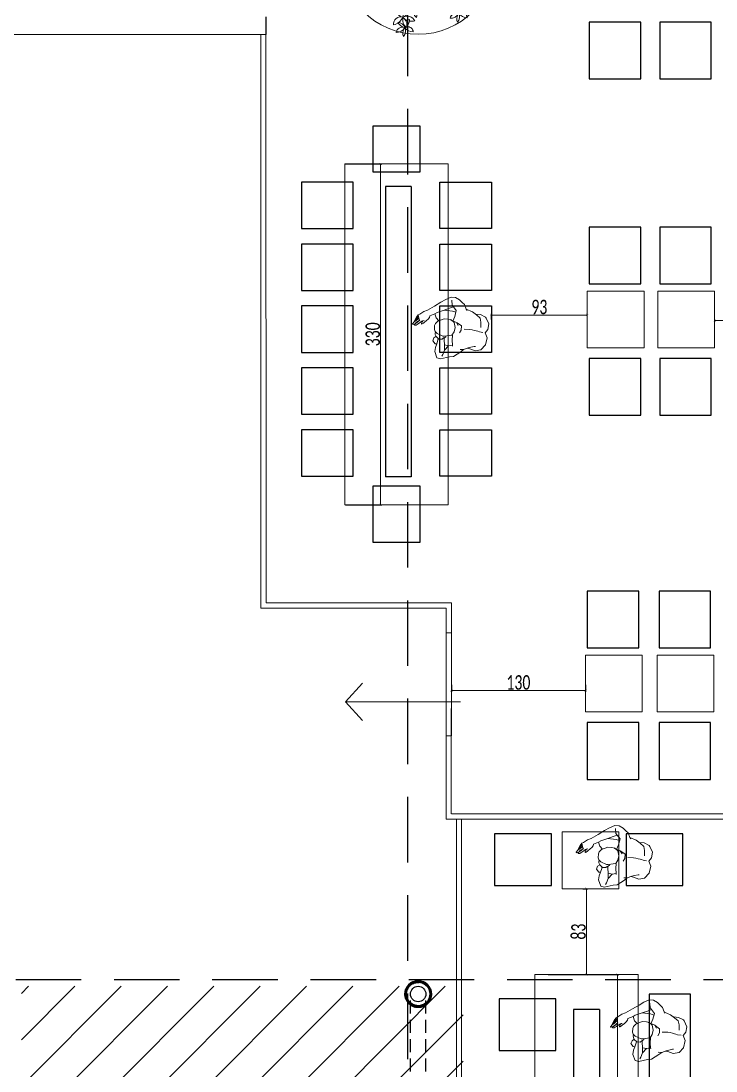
# Model space of a CAD drawing. Header units: millimetres. Extents: x 254888 to 263239, y -110593 to -105042.
# Drawn here: x 259345 to 260019, y -107817 to -106799 of the extents above; entities that cross this region are included whole.
import ezdxf

# ---------------------------------------------------------------- set-up
doc = ezdxf.new("R2010")
doc.units = ezdxf.units.MM
doc.header["$PDMODE"] = 2
for name, pattern in [('DASHED2', [9.525, 6.35, -3.175]), ('HIDDEN', [0.375, 0.25, -0.125]), ('JIS_02_1.0', [2, 1, -1]), ('X_S_COL_01$0$HIDDEN', [9.525, 6.35, -3.175])]:
    doc.linetypes.add(name, pattern=pattern)
doc.layers.get('0').update_dxf_attribs({"lineweight": 20})
for name, color, linetype, lineweight in [('A-RCON-1', 8, 'Continuous', 5), ('alçıpan', 12, 'Continuous', 20), ('aydınlatma yazı', 1, 'Continuous', 20), ('CAM', 141, 'Continuous', 0), ('demir-1', 103, 'Continuous', 20), ('t_cam', 132, 'Continuous', 20), ('t_ince', 66, 'Continuous', 9), ('t_tarama', 253, 'Continuous', 5), ('tefris', 30, 'Continuous', 0), ('tefrişoturum', 59, 'Continuous', 25), ('X_S_COL_01$0$SS_COLS_MAIN_E_HIDE', 142, 'X_S_COL_01$0$HIDDEN', 25), ('X_S_COL_01$1$SS_COLS_MAIN_E_SECT', 142, 'Continuous', 50), ('ölçü', 251, 'Continuous', 5)]:
    doc.layers.add(name, color=color, linetype=linetype, lineweight=lineweight)
for name, color, linetype in [('a_grid_label_1_1', 9, 'Continuous'), ('a_outline_02', 1, 'Continuous'), ('a_roof cladding_roof tile_hidden', 9, 'JIS_02_1.0'), ('a_structure_steel structure_elevation2', 9, 'Continuous'), ('a_structure_steel structure_plan', 2, 'Continuous')]:
    doc.layers.add(name, color=color, linetype=linetype)
doc.styles.add('Ölçü50', font='calibri.ttf', dxfattribs={"width": 0.7})
doc.dimstyles.new('olcu10', dxfattribs={"dimtxt": 14, "dimasz": 2, "dimexe": 1.25, "dimexo": 0.625, "dimgap": 0.5, "dimtad": 1, "dimdec": 1, "dimrnd": 0.5, "dimzin": 9, "dimtxsty": 'Ölçü50', "dimblk": 'ARCHTICK', "dimcen": 2, "dimclrd": 256, "dimclre": 256, "dimclrt": 6, "dimazin": 2, "dimtfac": 1, "dimtdec": 1, "dimtix": 1, "dimtmove": 0, "dimatfit": 3, "dimldrblk": 'ARCHTICK', "dimfxl": 1, "dimlwd": -1, "dimarcsym": 0})

# ---------------------------------------------------------------- blocks, each defined once
blk = doc.blocks.new('bitkitar')
at = {"layer": 't_tarama', "color": 76}
for points in [[(4.13, 24.52, 0.236863), (4.39, 28.33, 0.300043), (3.57, 23.78, 0.22508), (-0.84, 26.27, 0.429439), (2.41, 23.43)], [(3.57, 23.78, -0.286863), (8.24, 26.11, -0.43916), (3.57, 23.78, 0.363865), (6.95, 20.95, 0.192041), (3.68, 23.74, 0.192041)]]:
    blk.add_lwpolyline(points, format="xyb", dxfattribs=at)
for centre, radius, start, end in [((5.34, 19.56), 4.58, 130.8364, 178.7066), ((7.62, 22.36), 5.31, 163.9762, 217.2788), ((-0.84, 19.8), 5.24, 343.4853, 50.2913), ((2.14, 26.39), 2.98, 284.1762, 298.6904), ((5.34, 19.56), 4.58, 112.7666, 121.8393), ((1.81, 18.25), 5.8, 69.8378, 72.3379), ((4.84, 27.09), 3.54, 249.04, 253.1357), ((0.66, 22.74), 3.08, 353.1745, 19.6916), ((10.68, 14.78), 7.39, 100.7362, 151.4752), ((5.59, 21.76), 3.72, 247.9154, 4.2959), ((2.17, 17.4), 5.31, 163.9762, 229.8004), ((-6.29, 14.84), 5.24, 343.4853, 50.2913), ((-0.65, 14.51), 6.15, 75.8621, 102.16), ((2.14, 22.23), 4.43, 202.7293, 297.5658), ((5.23, 9.82), 7.39, 100.7362, 151.4752), ((0.66, 22.74), 3.08, 271.7817, 310.7707), ((7.17, 11.69), 7.25, 114.2679, 141.8465), ((0.14, 16.8), 3.72, 296.9544, 4.2959), ((-0.65, 14.51), 6.15, 38.135, 63.4551), ((-0.09, 18.56), 4.29, 337.1935, 356.5845), ((7.94, 17.43), 3.86, 166.9142, 222.0198), ((2.59, 12.8), 5.73, 7.8991, 73.8391), ((10.38, 15.19), 5.31, 163.9762, 217.2788), ((1.93, 12.62), 5.24, 343.4853, 50.2913), ((-6.1, 9.55), 6.15, 38.135, 102.16), ((-3.31, 17.27), 4.43, 202.7293, 297.5658), ((1.72, 6.73), 7.25, 114.2679, 158.9225), ((3.05, 11.3), 5.31, 163.9762, 229.8004), ((-5.4, 8.73), 5.24, 343.4853, 50.2913), ((-5.54, 13.6), 4.29, 341.1609, 356.5845), ((-5.4, 8.73), 5.24, 39.1649, 41.6235), ((2.49, 12.47), 3.86, 166.9142, 186.3701), ((0.14, 16.8), 3.72, 247.9154, 281.8851), ((-2.86, 7.84), 5.73, 69.1722, 73.8391), ((-2.86, 7.84), 5.73, 7.8991, 69.1722), ((2.11, 7.33), 6.15, 38.135, 102.16), ((4.9, 15.06), 4.43, 202.7293, 256.4381), ((6.11, 3.71), 7.39, 84.5264, 120.1212), ((2.67, 11.39), 4.29, 276.6058, 356.5845), ((9.93, 4.52), 7.25, 115.4394, 158.9225), ((4.9, 15.06), 4.43, 293.47, 297.5658), ((9.93, 4.52), 7.25, 114.2679, 116.768), ((10.71, 10.26), 3.86, 166.9142, 233.8825), ((8.35, 14.58), 3.72, 247.9154, 4.2959), ((13.44, 7.6), 7.39, 100.7362, 151.4752), ((5.36, 5.63), 5.73, 7.8991, 73.8391), ((7.94, 17.43), 3.86, 256.7596, 274.8241), ((-5.22, 3.44), 6.15, 87.515, 102.16), ((-2.43, 11.17), 4.43, 202.7293, 297.5658), ((-5.54, 13.6), 4.29, 276.6058, 320.3237), ((-5.22, 3.44), 6.15, 38.135, 80.8318), ((2.6, 0.63), 7.25, 114.2679, 158.9225), ((-4.66, 7.5), 4.29, 276.6058, 356.5845), ((3.38, 6.37), 3.86, 166.9142, 274.8241), ((6.11, 3.71), 7.39, 134.7903, 151.4752), ((1.02, 10.69), 3.72, 247.9154, 312.6091), ((-1.97, 1.74), 5.73, 7.8991, 73.8391), ((2.49, 12.47), 3.86, 224.3064, 274.8241), ((4.04, 3.77), 3.08, 0.5136, 108.4235), ((7.33, 8.38), 4.58, 201.4986, 267.4386), ((10.51, 4.41), 3.43, 110.2053, 190.184), ((3.57, 8.38), 5.8, 309.0389, 352.5219), ((10.71, 10.26), 3.86, 245.8798, 274.8241), ((6.69, 0.85), 2.98, 81.5148, 197.8954), ((1.42, 5.32), 5.91, 294.3356, 345.0746), ((11.32, 3.59), 4.2, 177.0848, 243.8907), ((9.46, 1.13), 3.54, 36.3287, 131.1652), ((9.46, 1.13), 3.54, 127.0695, 131.1652), ((3.57, 8.38), 5.8, 307.8673, 310.3674), ((10.18, 7.66), 4.92, 231.7345, 295.7595), ((5.23, 0), 4.25, 357.5756, 50.8782)]:
    blk.add_arc(centre, radius, start, end, dxfattribs=at)
blk = doc.blocks.new('dada')
for p, q in [((219967.8, -31810.1), (219965.6, -31815.3)), ((219965.6, -31815.3), (219966.3, -31821)), ((219973.4, -31806.9), (219967.8, -31810.1)), ((219969.4, -31817.1), (219969.8, -31816.1)), ((219980.5, -31807), (219973.4, -31806.9)), ((219984.7, -31810), (219980.5, -31807)), ((219984.3, -31815.6), (219984.6, -31812.1)), ((219984.6, -31817.3), (219984.3, -31815.6)), ((219988.6, -31808.2), (219984.7, -31810)), ((219993.9, -31808.4), (219988.6, -31808.2)), ((219994, -31816.3), (219988.8, -31815.1)), ((219998.9, -31812.3), (219993.9, -31808.4)), ((219997.6, -31817.9), (219994, -31816.3)), ((219999.7, -31813.2), (219998.9, -31812.3)), ((220000.9, -31818.5), (219999.7, -31813.2)), ((219964.1, -31826.5), (219961.5, -31828.8)), ((219963.6, -31829.8), (219964.1, -31826.5)), ((219964.1, -31826.5), (219966.7, -31822.6)), ((219966.3, -31821), (219966.1, -31823.5)), ((219966.7, -31822.6), (219967.9, -31820.3)), ((219967.9, -31820.3), (219969.4, -31817.1)), ((219983.4, -31830.6), (219984.4, -31825.3)), ((219984.4, -31825.3), (219984.7, -31822.8)), ((219984.6, -31818.7), (219984.6, -31817.3)), ((219984.6, -31820.5), (219984.6, -31818.7)), ((219984.7, -31822.8), (219984.6, -31820.5)), ((219999.7, -31822.2), (219997.6, -31817.9)), ((220001.6, -31826.6), (219999.7, -31822.2)), ((220000.2, -31823.1), (220000.9, -31818.5)), ((220002.8, -31833), (220001.6, -31826.6)), ((219955.5, -31834.6), (219954.2, -31838.4)), ((219961.5, -31828.8), (219955.5, -31834.6)), ((219982, -31833.1), (219978.9, -31834)), ((219985.9, -31833.9), (219982, -31833.1)), ((219988.1, -31839.2), (219985.7, -31836.9)), ((219988, -31838.6), (219985.9, -31833.9)), ((220002.9, -31833.1), (220001.9, -31831.9)), ((220006.7, -31835.8), (220002.9, -31833.1)), ((220008.3, -31838.4), (220006.7, -31835.8)), ((219954.2, -31838.4), (219950.3, -31846.2)), ((219950.3, -31846.2), (219950.4, -31849.8)), ((219954.9, -31845.1), (219953.1, -31845.6)), ((219959.4, -31844.5), (219954.9, -31845.1)), ((219964.3, -31841.6), (219959.4, -31844.5)), ((219962.8, -31845.2), (219959.4, -31844.5)), ((219970.6, -31847.5), (219962.8, -31845.2)), ((219964.2, -31845.6), (219964.3, -31841.6)), ((219965.9, -31838.1), (219964.3, -31841.6)), ((219965.9, -31838.1), (219965, -31837.7)), ((219970.3, -31839.5), (219965.9, -31838.1)), ((219975.3, -31840.4), (219970.3, -31839.5)), ((219971, -31847.2), (219970.6, -31848)), ((219972.2, -31846.3), (219971, -31847.2)), ((219972.2, -31846.3), (219972.9, -31846.5)), ((219975.1, -31840.7), (219972.6, -31847.5)), ((219978.8, -31839.4), (219975.1, -31840.7)), ((219983.2, -31839.4), (219978.8, -31839.4)), ((219987.6, -31841.5), (219983.2, -31839.4)), ((219989.4, -31844.9), (219987.6, -31841.5)), ((219988.1, -31839.2), (219988, -31838.6)), ((219988.5, -31841.6), (219988.1, -31839.2)), ((219989.1, -31844.1), (219988.5, -31841.6)), ((219993.5, -31842.3), (219988.6, -31843)), ((219989.4, -31845.9), (219989.1, -31844.1)), ((219989.4, -31847.8), (219989.4, -31844.9)), ((219999.3, -31842.1), (219993.5, -31842.3)), ((219997, -31853.7), (219997.9, -31845.6)), ((219997.9, -31845.6), (219997.6, -31842.2)), ((219999.3, -31842.1), (220002.3, -31845.7)), ((220000, -31849), (220002.3, -31845.7)), ((220002.3, -31845.7), (220003.5, -31847.3)), ((220003.5, -31847.3), (220008, -31848.7)), ((220010.1, -31841.6), (220008.3, -31838.4)), ((220011.5, -31845.8), (220010.1, -31841.6)), ((220010.8, -31850.1), (220011.5, -31845.8)), ((219950.4, -31849.8), (219955.8, -31853.3)), ((219955.8, -31853.3), (219959.9, -31853.5)), ((219959.9, -31853.5), (219963.5, -31853.2)), ((219963.2, -31854.8), (219963.4, -31853.2)), ((219965.6, -31857.5), (219963.2, -31854.8)), ((219963.5, -31853.2), (219967.3, -31852.8)), ((219968.5, -31857.1), (219965.6, -31857.5)), ((219967.3, -31852.8), (219968.8, -31852.9)), ((219970.3, -31855.5), (219968.5, -31857.1)), ((219969.1, -31849.2), (219968.6, -31852.2)), ((219968.6, -31852.2), (219970.2, -31855.4)), ((219968.6, -31852.2), (219968.6, -31852.2)), ((219970.6, -31848), (219969.1, -31849.2)), ((219970.2, -31855.4), (219972, -31856.6)), ((219972, -31856.6), (219973.4, -31857.2)), ((219972.6, -31847.5), (219972.2, -31849)), ((219972.2, -31849), (219973.4, -31855)), ((219973.4, -31855), (219974.9, -31857.4)), ((219973.4, -31857.2), (219974.3, -31857.1)), ((219974.3, -31857.1), (219974, -31855.9)), ((219974.9, -31857.4), (219976.6, -31858.5)), ((219982.4, -31858.8), (219985.1, -31857.1)), ((219985.1, -31857.1), (219988.9, -31851.8)), ((219985.8, -31856.2), (219987.9, -31859.4)), ((219988.9, -31851.8), (219989.4, -31847.8)), ((219993.2, -31859.7), (219997, -31853.7)), ((219997, -31853.7), (220000, -31849)), ((220003.7, -31858.5), (220007.4, -31854.5)), ((220007.4, -31854.5), (220010.8, -31850.1)), ((220010.8, -31850.1), (220010.8, -31850.1)), ((219976.6, -31858.5), (219980.3, -31859.2)), ((219980.3, -31859.2), (219982.4, -31858.8)), ((219984.9, -31866.8), (219983.2, -31868.1)), ((219986.8, -31865.9), (219984.9, -31866.8)), ((219988.6, -31865.9), (219986.8, -31865.9)), ((219987.9, -31859.4), (219991.6, -31861.6)), ((219988.6, -31865.9), (219991.6, -31861.6)), ((219991.6, -31861.6), (219993.2, -31859.7)), ((219993.3, -31869.5), (219998.7, -31863.7)), ((219998.7, -31863.7), (220003.7, -31858.5)), ((219976.3, -31878.1), (219976.7, -31876.9)), ((219976.5, -31879.8), (219978.1, -31877.9)), ((219976.7, -31876.9), (219977.5, -31876.1)), ((219977.9, -31877.8), (219976.8, -31878.5)), ((219977.5, -31876.1), (219978.5, -31875)), ((219978.7, -31877), (219977.9, -31877.8)), ((219978.1, -31877.9), (219979, -31877.2)), ((219978.5, -31875), (219979.2, -31874.4)), ((219980.1, -31875.8), (219978.7, -31877)), ((219980.1, -31870.4), (219978.8, -31871.8)), ((219978.8, -31871.8), (219978.9, -31872.1)), ((219978.9, -31872.1), (219979.2, -31872.2)), ((219979, -31877.2), (219980.3, -31876.2)), ((219979.2, -31872.2), (219981.2, -31871.8)), ((219979.2, -31874.4), (219980.3, -31873.4)), ((219981, -31877.7), (219979.2, -31879.3)), ((219981, -31869.8), (219980.1, -31870.4)), ((219982.1, -31874.4), (219980.1, -31875.8)), ((219980.3, -31873.4), (219981.5, -31872.2)), ((219980.3, -31876.2), (219981.3, -31875.3)), ((219983.2, -31868.1), (219981, -31869.8)), ((219982.2, -31876.8), (219981, -31877.7)), ((219981.2, -31871.8), (219982.2, -31871.3)), ((219983.5, -31877.4), (219981.2, -31878.6)), ((219981.3, -31875.3), (219982.2, -31874.6)), ((219981.5, -31872.2), (219982.2, -31871.3)), ((219982.2, -31874.6), (219982.1, -31874.4)), ((219982.2, -31871.3), (219982.7, -31870.2)), ((219982.2, -31874.6), (219983.9, -31875.9)), ((219982.2, -31876.8), (219983.9, -31875.9)), ((219985.2, -31876.8), (219983.5, -31877.4)), ((219983.9, -31875.9), (219986.7, -31877.1)), ((219986.7, -31877.1), (219984.3, -31878.3)), ((219986, -31876.8), (219985.2, -31876.8)), ((219987.9, -31875.9), (219986.7, -31877.1)), ((219991.2, -31872.7), (219987.9, -31875.9)), ((219993.3, -31869.5), (219991.2, -31872.7)), ((219976.4, -31878.4), (219976.3, -31878.1)), ((219976.8, -31878.5), (219976.4, -31878.4)), ((219976.6, -31880.4), (219976.5, -31879.8)), ((219976.9, -31880.6), (219976.6, -31880.4)), ((219979.2, -31879.3), (219976.9, -31880.6)), ((219981.2, -31878.6), (219979.2, -31879.3)), ((219979.4, -31879.5), (219979.2, -31879.3)), ((219981, -31879.2), (219979.4, -31879.5)), ((219984.3, -31878.3), (219981, -31879.2))]:
    blk.add_line(p, q)
blk = doc.blocks.new('_ArchTick')
at = {"color": 0, "linetype": 'ByBlock', "const_width": 0.15}
blk.add_lwpolyline([(-0.5, -0.5), (0.5, 0.5)], dxfattribs=at)
blk = doc.blocks.new('*D309')
at = {"layer": 'DEFPOINTS', "color": 0, "transparency": 16777216}
for p in [(260017.9, -107088.4), (260098.6, -107088.4), (260098.6, -107089.3)]:
    blk.add_point(p, dxfattribs=at)
at = {"layer": 'ölçü', "lineweight": -2, "transparency": 16777216}
for p, q in [((260017.9, -107089), (260017.9, -107090.6)), ((260098.6, -107089), (260098.6, -107090.6))]:
    blk.add_line(p, q, dxfattribs=at)
at = {"layer": 'ölçü', "transparency": 16777216}
blk.add_line((260017.9, -107089.3), (260098.6, -107089.3), dxfattribs=at)
at = {"layer": 'ölçü', "transparency": 16777216, "xscale": 2, "yscale": 2, "zscale": 2, "rotation": 180}
blk.add_blockref('_ArchTick', (260017.9, -107089.3), dxfattribs=at)
at = {"layer": 'ölçü', "transparency": 16777216, "xscale": 2, "yscale": 2, "zscale": 2}
blk.add_blockref('_ArchTick', (260098.6, -107089.3), dxfattribs=at)
at = {"layer": 'ölçü', "color": 6, "transparency": 16777216, "insert": (260058.2, -107080.2), "char_height": 14, "attachment_point": 5, "style": 'Ölçü50'}
blk.add_mtext('80,5', dxfattribs=at)
blk = doc.blocks.new('*D313')
at = {"layer": 'DEFPOINTS', "color": 0, "transparency": 16777216}
for p in [(259801.5, -107089.1), (259894.5, -107084.1), (259894.5, -107084.1)]:
    blk.add_point(p, dxfattribs=at)
at = {"layer": 'ölçü', "lineweight": -2, "transparency": 16777216}
for p, q in [((259801.5, -107088.4), (259801.5, -107082.8)), ((259894.5, -107083.4), (259894.5, -107082.8))]:
    blk.add_line(p, q, dxfattribs=at)
at = {"layer": 'ölçü', "transparency": 16777216}
blk.add_line((259801.5, -107084.1), (259894.5, -107084.1), dxfattribs=at)
at = {"layer": 'ölçü', "transparency": 16777216, "xscale": 2, "yscale": 2, "zscale": 2, "rotation": 180}
blk.add_blockref('_ArchTick', (259801.5, -107084.1), dxfattribs=at)
at = {"layer": 'ölçü', "transparency": 16777216, "xscale": 2, "yscale": 2, "zscale": 2}
blk.add_blockref('_ArchTick', (259894.5, -107084.1), dxfattribs=at)
at = {"layer": 'ölçü', "color": 6, "transparency": 16777216, "insert": (259848, -107076.4), "char_height": 14, "attachment_point": 5, "style": 'Ölçü50'}
blk.add_mtext('93', dxfattribs=at)
blk = doc.blocks.new('*D320')
at = {"layer": 'DEFPOINTS', "color": 0, "transparency": 16777216}
for p in [(259762.7, -107442), (259892.7, -107442), (259892.7, -107447.9)]:
    blk.add_point(p, dxfattribs=at)
at = {"layer": 'ölçü', "lineweight": -2, "transparency": 16777216}
for p, q in [((259762.7, -107442.6), (259762.7, -107449.1)), ((259892.7, -107442.6), (259892.7, -107449.1))]:
    blk.add_line(p, q, dxfattribs=at)
at = {"layer": 'ölçü', "transparency": 16777216}
blk.add_line((259762.7, -107447.9), (259892.7, -107447.9), dxfattribs=at)
at = {"layer": 'ölçü', "transparency": 16777216, "xscale": 2, "yscale": 2, "zscale": 2, "rotation": 180}
blk.add_blockref('_ArchTick', (259762.7, -107447.9), dxfattribs=at)
at = {"layer": 'ölçü', "transparency": 16777216, "xscale": 2, "yscale": 2, "zscale": 2}
blk.add_blockref('_ArchTick', (259892.7, -107447.9), dxfattribs=at)
at = {"layer": 'ölçü', "color": 6, "transparency": 16777216, "insert": (259827.7, -107440.2), "char_height": 14, "attachment_point": 5, "style": 'Ölçü50'}
blk.add_mtext('130', dxfattribs=at)
blk = doc.blocks.new('*D322')
at = {"layer": 'DEFPOINTS', "color": 0, "transparency": 16777216}
for p in [(259889.6, -107640), (259889.6, -107723.2), (259893.7, -107723.2)]:
    blk.add_point(p, dxfattribs=at)
at = {"layer": 'ölçü', "lineweight": -2, "transparency": 16777216}
for p, q in [((259890.2, -107640), (259894.9, -107640)), ((259890.2, -107723.2), (259894.9, -107723.2))]:
    blk.add_line(p, q, dxfattribs=at)
at = {"layer": 'ölçü', "transparency": 16777216}
blk.add_line((259893.7, -107640), (259893.7, -107723.2), dxfattribs=at)
at = {"layer": 'ölçü', "transparency": 16777216, "xscale": 2, "yscale": 2, "zscale": 2}
for p, rotation in [((259893.7, -107640), 90), ((259893.7, -107723.2), 270)]:
    blk.add_blockref('_ArchTick', p, dxfattribs=dict(at, rotation=rotation))
at = {"layer": 'ölçü', "color": 6, "transparency": 16777216, "insert": (259886, -107681.6), "char_height": 14, "attachment_point": 5, "rotation": 90, "style": 'Ölçü50'}
blk.add_mtext('83', dxfattribs=at)
blk = doc.blocks.new('*D302')
at = {"layer": 'DEFPOINTS', "color": 0, "transparency": 16777216}
for p in [(259659.5, -106937.7), (259659.5, -107267.9), (259694.1, -107267.9)]:
    blk.add_point(p, dxfattribs=at)
at = {"layer": 'ölçü', "lineweight": -2, "transparency": 16777216}
for p, q in [((259660.1, -106937.7), (259695.4, -106937.7)), ((259660.1, -107267.9), (259695.4, -107267.9))]:
    blk.add_line(p, q, dxfattribs=at)
at = {"layer": 'ölçü', "transparency": 16777216}
blk.add_line((259694.1, -106937.7), (259694.1, -107267.9), dxfattribs=at)
at = {"layer": 'ölçü', "transparency": 16777216, "xscale": 2, "yscale": 2, "zscale": 2}
for p, rotation in [((259694.1, -106937.7), 90), ((259694.1, -107267.9), 270)]:
    blk.add_blockref('_ArchTick', p, dxfattribs=dict(at, rotation=rotation))
at = {"layer": 'ölçü', "color": 6, "transparency": 16777216, "insert": (259686.5, -107102.8), "char_height": 14, "attachment_point": 5, "rotation": 90, "style": 'Ölçü50'}
blk.add_mtext('330', dxfattribs=at)
blk = doc.blocks.new('*D303')
at = {"layer": 'DEFPOINTS', "color": 0, "transparency": 16777216}
for p in [(259856, -107723.2), (259871, -108303.4), (259923.7, -108303.4)]:
    blk.add_point(p, dxfattribs=at)
at = {"layer": 'ölçü', "lineweight": -2, "transparency": 16777216}
for p, q in [((259856.6, -107723.2), (259925, -107723.2)), ((259871.6, -108303.4), (259925, -108303.4))]:
    blk.add_line(p, q, dxfattribs=at)
at = {"layer": 'ölçü', "transparency": 16777216}
blk.add_line((259923.7, -107723.2), (259923.7, -108303.4), dxfattribs=at)
at = {"layer": 'ölçü', "transparency": 16777216, "xscale": 2, "yscale": 2, "zscale": 2}
for p, rotation in [((259923.7, -107723.2), 90), ((259923.7, -108303.4), 270)]:
    blk.add_blockref('_ArchTick', p, dxfattribs=dict(at, rotation=rotation))
at = {"layer": 'ölçü', "color": 6, "transparency": 16777216, "insert": (259916.1, -108013.3), "char_height": 14, "attachment_point": 5, "rotation": 90, "style": 'Ölçü50'}
blk.add_mtext('580', dxfattribs=at)
blk = doc.blocks.new('KAYARK')
at = {"layer": 'CAM', "elevation": 0}
for points in [[(260279.2, -107567.6), (260279.2, -107572.6)], [(260975.8, -107567.6), (260464.2, -107567.6)]]:
    blk.add_lwpolyline(points, dxfattribs=at)
at = {"layer": 't_cam'}
for p, q in [((260279.2, -107567.6, 0), (259762.7, -107567.6, 0)), ((260975.8, -107567.6, 0), (260459.2, -107567.6, 0)), ((260464.2, -107572.6, 0), (260459.2, -107572.6, 0))]:
    blk.add_line(p, q, dxfattribs=at)
at = {"layer": 't_cam', "elevation": 0}
for points in [[(260269.5, -107559.5), (260269.5, -107564.5), (260359.5, -107564.5), (260334.7, -107564.5)], [(260269.5, -107559.5), (260359.5, -107559.5)], [(260359.5, -107564.5), (260359.5, -107559.5)], [(260385.8, -107559.5), (260385.8, -107564.5), (260475.8, -107564.5), (260451, -107564.5)], [(260385.8, -107559.5), (260475.8, -107559.5)], [(260475.8, -107564.5), (260475.8, -107559.5)], [(259757.7, -107572.6), (260279.2, -107572.6)], [(260464.2, -107572.6), (260980.8, -107572.6)]]:
    blk.add_lwpolyline(points, dxfattribs=at)
at = {"layer": 't_cam'}
blk.add_lwpolyline([(260459.2, -107567.6), (260459.2, -107572.6)], dxfattribs=at)

msp = doc.modelspace()

# ---------------------------------------------------------------- hatches: boundary and pattern name
at = {"layer": 'a_structure_steel structure_elevation2', "true_color": 0xed1f24}
h = msp.add_hatch(dxfattribs=at)
h.set_pattern_fill('ANSI31', color=240, scale=10)
h.set_pattern_definition([(45, (232235.527, -121067.09), (-22.45064, 22.45064), [])])
h.paths.add_polyline_path([(259345.868, -107734.591), (259774.227, -107734.591), (259774.227, -108329.866), (261110.632, -108328.069), (261110.632, -107652.436), (260964.227, -107652.136), (260964.227, -107572.559), (260980.754, -107572.559), (260978.447, -107375.042), (261169.756, -107372.558), (261167.444, -106810.858), (261521.984, -106811.301), (261521.984, -107011.08), (261396.266, -107011.08), (261396.266, -107884.554), (261396.266, -108518.316), (259345.868, -108518.316)])
h = msp.add_hatch(dxfattribs=at)
h.set_pattern_fill('ANSI31', color=240, scale=10)
h.set_pattern_definition([(45, (232235.527, -121067.09), (-22.45064, 22.45064), [])])
h.paths.add_polyline_path([(259345.868, -107734.591), (259774.227, -107734.591), (259774.227, -108329.866), (261110.632, -108328.069), (261110.632, -107652.436), (260964.227, -107652.136), (260964.227, -107572.559), (260980.754, -107572.559), (260978.447, -107375.042), (261169.756, -107372.558), (261167.444, -106810.858), (261521.984, -106811.301), (261521.984, -107011.08), (261396.266, -107011.08), (261396.266, -107884.554), (261396.266, -108518.316), (259345.868, -108518.316)])

# ---------------------------------------------------------------- linework, layer by layer
at = {"layer": 'a_grid_label_1_1', "linetype": 'DASHED2', "ltscale": 10}
for p, q in [((259720.527, -108567.091, -17966.192), (259720.527, -105304.828, -17966.192)), ((258864.135, -107728.091, -17966.192), (262131.929, -107728.091, -17966.192))]:
    msp.add_line(p, q, dxfattribs=at)
at = {"layer": 'a_outline_02'}
msp.add_line((259582.952, -106795.128), (259582.952, -106812.128, -0.005), dxfattribs=at)
at = {"layer": 'a_roof cladding_roof tile_hidden', "linetype": 'HIDDEN', "ltscale": 50}
for points in [[(259723.027, -108342.091), (259723.027, -107742.091)], [(259738.027, -108342.091), (259738.027, -107742.091)]]:
    msp.add_lwpolyline(points, dxfattribs=at)
at = {"layer": 'a_structure_steel structure_plan'}
msp.add_circle((259730.527, -107742.091), 7.5, dxfattribs=at)
at = {"layer": 'alçıpan'}
msp.add_line((259299.492, -106812.128, -0.005), (259582.952, -106812.128, -0.005), dxfattribs=at)
at = {"layer": 'alçıpan', "elevation": -0.005}
msp.add_lwpolyline([(259582.952, -106812.128), (259582.952, -106797.128)], dxfattribs=at)
at = {"layer": 'CAM'}
for p, q in [((259578.027, -107368.156), (259577.952, -106812.128, -0.005)), ((259583.027, -107363.156), (259582.952, -106812.128, -0.005)), ((259583.027, -107363.156), (259762.667, -107363.156)), ((259757.664, -107368.156), (259578.027, -107368.156)), ((259767.676, -108322.979, -0.008), (259767.676, -107572.559, 0)), ((259772.676, -108317.979, -0.008), (259772.676, -107572.559, 0))]:
    msp.add_line(p, q, dxfattribs=at)
for points in [[(259757.667, -107363.153), (259757.667, -107363.156)], [(259757.667, -107363.155), (259757.667, -107363.156)], [(259762.667, -107363.156), (259762.653, -107567.559)], [(259757.667, -107368.156), (259757.653, -107572.559)]]:
    msp.add_lwpolyline(points, dxfattribs=at)
at = {"layer": 'demir-1'}
for p, q in [((259660.179, -107458.976), (259676.682, -107440.842)), ((259771.666, -107458.976), (259660.179, -107458.976)), ((259660.179, -107458.976), (259676.682, -107477.11))]:
    msp.add_line(p, q, dxfattribs=at)
msp.add_circle((259730.527, -106737.09, -0.061), 75, dxfattribs=at)
at = {"layer": 'tefris', "linetype": 'Continuous'}
for points in [[(259659.515, -106937.725), (259759.515, -106937.725), (259759.515, -107267.916), (259659.515, -107267.916)], [(259757.665, -107391.977), (259762.665, -107391.977), (259762.665, -107491.977), (259757.665, -107491.977)], [(259843.67, -107723.203), (259943.67, -107723.203), (259943.67, -108303.449), (259843.67, -108303.449)]]:
    msp.add_lwpolyline(points, close=True, dxfattribs=at)
for points in [[(259894.489, -107060.916), (259894.489, -107115.916), (259949.489, -107115.916), (259949.489, -107060.916), (259894.489, -107060.916)], [(259962.898, -107060.916), (259962.898, -107115.916), (260017.898, -107115.916), (260017.898, -107060.916), (259962.898, -107060.916)], [(259892.671, -107413.748), (259892.671, -107468.748), (259947.671, -107468.748), (259947.671, -107413.748), (259892.671, -107413.748)], [(259962.221, -107413.748), (259962.221, -107468.748), (260017.221, -107468.748), (260017.221, -107413.748), (259962.221, -107413.748)], [(259924.976, -107585), (259869.976, -107585), (259869.976, -107640), (259924.976, -107640), (259924.976, -107585)]]:
    msp.add_lwpolyline(points, dxfattribs=at)
at = {"layer": 'tefrişoturum'}
for points in [[(259896.333, -106800.205), (259896.333, -106855.205), (259946.333, -106855.205), (259946.333, -106800.205)], [(259964.742, -106800.205), (259964.742, -106855.205), (260014.742, -106855.205), (260014.742, -106800.205)], [(259687.015, -106900.725), (259732.015, -106900.725), (259732.015, -106945.725), (259687.015, -106945.725)], [(259617.515, -106955.321), (259617.515, -107000.321), (259667.515, -107000.321), (259667.515, -106955.321)], [(259801.515, -106955.321), (259801.515, -107000.321), (259751.515, -107000.321), (259751.515, -106955.321)], [(259896.333, -106998.876), (259896.333, -107053.876), (259946.333, -107053.876), (259946.333, -106998.876)], [(259964.742, -106998.876), (259964.742, -107053.876), (260014.742, -107053.876), (260014.742, -106998.876)], [(259617.515, -107015.321), (259617.515, -107060.321), (259667.515, -107060.321), (259667.515, -107015.321)], [(259801.515, -107015.321), (259801.515, -107060.321), (259751.515, -107060.321), (259751.515, -107015.321)], [(259617.515, -107075.321), (259617.515, -107120.321), (259667.515, -107120.321), (259667.515, -107075.321)], [(259801.515, -107075.321), (259801.515, -107120.321), (259751.515, -107120.321), (259751.515, -107075.321)], [(259896.333, -107126.25), (259896.333, -107181.25), (259946.333, -107181.25), (259946.333, -107126.25)], [(259964.742, -107126.25), (259964.742, -107181.25), (260014.742, -107181.25), (260014.742, -107126.25)], [(259617.515, -107135.321), (259617.515, -107180.321), (259667.515, -107180.321), (259667.515, -107135.321)], [(259801.515, -107135.321), (259801.515, -107180.321), (259751.515, -107180.321), (259751.515, -107135.321)], [(259617.515, -107195.321), (259617.515, -107240.321), (259667.515, -107240.321), (259667.515, -107195.321)], [(259801.515, -107195.321), (259801.515, -107240.321), (259751.515, -107240.321), (259751.515, -107195.321)], [(259687.015, -107249.574), (259732.015, -107249.574), (259732.015, -107304.574), (259687.015, -107304.574)], [(259894.515, -107351.708), (259894.515, -107406.708), (259944.515, -107406.708), (259944.515, -107351.708)], [(259964.065, -107351.708), (259964.065, -107406.708), (260014.065, -107406.708), (260014.065, -107351.708)], [(259894.515, -107479.082), (259894.515, -107534.082), (259944.515, -107534.082), (259944.515, -107479.082)], [(259964.065, -107479.082), (259964.065, -107534.082), (260014.065, -107534.082), (260014.065, -107479.082)], [(259859.642, -107586.844), (259804.642, -107586.844), (259804.642, -107636.844), (259859.642, -107636.844)], [(259987.016, -107586.844), (259932.016, -107586.844), (259932.016, -107636.844), (259987.016, -107636.844)], [(259808.975, -107796.89), (259863.975, -107796.89), (259863.975, -107746.89), (259808.975, -107746.89)]]:
    msp.add_lwpolyline(points, close=True, dxfattribs=at)
for points in [[(259698.842, -106959.725), (259698.842, -107240.916)], [(259723.842, -106959.725), (259698.842, -106959.725)], [(259723.842, -106959.725), (259723.842, -107240.916)], [(259723.842, -107240.916), (259698.842, -107240.916)], [(259954.477, -107742.325), (259954.477, -108293.837), (259994.477, -108293.837), (259994.477, -107742.325), (259954.477, -107742.325)], [(259881.17, -107757.203), (259881.17, -108239.449)], [(259906.17, -107757.203), (259881.17, -107757.203)], [(259906.17, -107757.203), (259906.17, -108239.449)]]:
    msp.add_lwpolyline(points, dxfattribs=at)
at = {"layer": 'X_S_COL_01$0$SS_COLS_MAIN_E_HIDE'}
msp.add_circle((259730.527, -107742.091), 11.225, dxfattribs=at)
at = {"layer": 'X_S_COL_01$1$SS_COLS_MAIN_E_SECT'}
msp.add_circle((259730.527, -107742.091), 12.225, dxfattribs=at)

# ---------------------------------------------------------------- block references
at = {"layer": 'A-RCON-1', "xscale": -1, "rotation": 256.7058778140276}
for p in [(240167.492, -328505.751), (240326.195, -329017.727), (240359.558, -329186.776)]:
    msp.add_blockref('dada', p, dxfattribs=at)
at = {"layer": 'aydınlatma yazı', "color": 2}
msp.add_blockref('KAYARK', (0, 0), dxfattribs=at)
at = {"layer": 't_ince', "xscale": 1.848000000000004, "yscale": 1.848000000000004, "zscale": 1.848000000000004, "rotation": 182.9309101212016}
for p in [(259774.13, -106747.592), (259721.768, -106761.381)]:
    msp.add_blockref('bitkitar', p, dxfattribs=at)

# ---------------------------------------------------------------- dimensions: what is measured, and where the dimension line sits
at = {"layer": 'ölçü'}
for base, p1, p2, picture, middle in [((259694.138, -107267.916), (259659.515, -106937.725), (259659.515, -107267.916), '*D302', (259686.466, -107102.821)), ((259923.726, -108303.449), (259855.99, -107723.203), (259870.977, -108303.449), '*D303', (259916.054, -108013.326))]:
    dim = msp.add_linear_dim(base=base, p1=p1, p2=p2, angle=90, dimstyle='olcu10', dxfattribs=at)
    dim.commit()
    dim.dimension.update_dxf_attribs({"geometry": picture, "text_midpoint": middle})
for base, p1, p2, picture, middle in [((259894.489, -107084.065), (259801.515, -107089.055), (259894.489, -107084.065), '*D313', (259848.002, -107076.393)), ((260098.577, -107089.329), (260017.898, -107088.416), (260098.577, -107088.416), '*D309', (260058.237, -107080.198)), ((259892.671, -107447.877), (259762.665, -107441.977), (259892.671, -107441.977), '*D320', (259827.668, -107440.205))]:
    dim = msp.add_linear_dim(base=base, p1=p1, p2=p2, dimstyle='olcu10', dxfattribs=at)
    dim.commit()
    dim.dimension.update_dxf_attribs({"geometry": picture, "text_midpoint": middle})
dim = msp.add_linear_dim(base=(259893.67, -107723.203), p1=(259889.613, -107640), p2=(259889.613, -107723.203), angle=90, dimstyle='olcu10', override={"dimtmove": 1}, dxfattribs=at)
dim.commit()
dim.dimension.update_dxf_attribs({"geometry": '*D322', "text_midpoint": (259885.997, -107681.601)})

doc.saveas('drawing.dxf')
